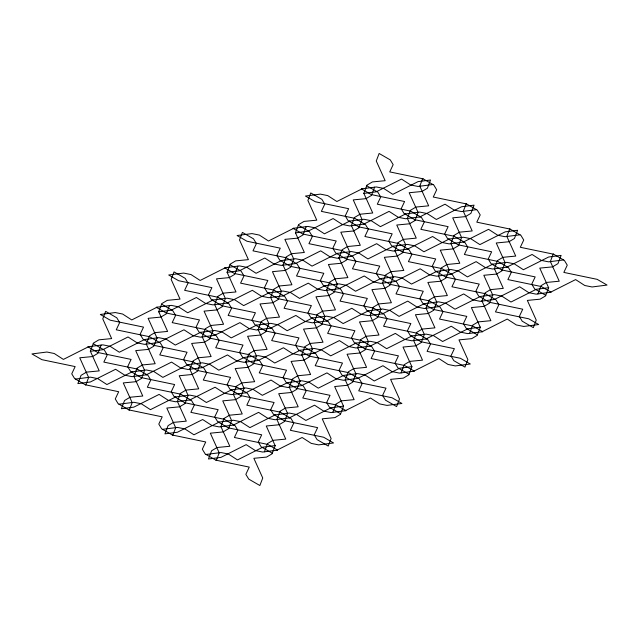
<?xml version="1.0" encoding="UTF-8"?>
<svg xmlns="http://www.w3.org/2000/svg" width="639" height="639" viewBox="0 0 639 639"><rect width="100%" height="100%" fill="white"/><g stroke="black" fill="none" stroke-linecap="round" stroke-linejoin="round"><path stroke-width="0.96" d="M101.106 345.084L97.935 353.319L92.487 356.562L79.747 357.792L88.637 377.497L85.754 385.005L74.627 378.584L71.744 373.831L75.154 366.586L41.839 359.653L31.95 353.942L46.911 352.025L54.243 353.503L63.389 359.414L88.661 346.673M133.823 376.427L136.994 368.192L142.449 364.949L155.189 363.719L146.291 344.014M146.251 344.125L149.414 335.89L154.87 332.647L167.61 331.417L158.72 311.712M144.63 370.213L141.467 378.448L136.011 381.691L123.271 382.921L132.169 402.626L129.278 410.134L118.151 403.712L115.268 398.96L118.686 391.715L85.37 384.79M157.058 337.911L153.887 346.146L148.432 349.389L135.7 350.619L144.59 370.324M169.479 305.61L166.308 313.845L160.852 317.088L148.12 318.318L157.01 338.023M177.354 401.556L180.517 393.32L185.973 390.078L198.713 388.847L189.823 369.142M189.775 369.254L192.946 361.019L198.402 357.776L211.134 356.546L202.243 336.841M202.196 336.953L205.367 328.718L210.822 325.475L223.562 324.245L214.664 304.539M214.624 304.651L217.787 296.416L223.243 293.173L235.983 291.943L227.085 272.238M188.162 395.341L184.99 403.576L179.535 406.819L166.803 408.049L175.693 427.755L172.802 435.271L161.683 428.841L158.792 424.088L162.21 416.844L128.894 409.918M200.582 363.04L197.411 371.275L191.956 374.518L179.224 375.748L188.114 395.453M213.003 330.738L209.84 338.974L204.384 342.216L191.644 343.447L200.534 363.152M225.431 298.437L222.26 306.672L216.805 309.915L204.065 311.145L212.963 330.85M237.852 266.136L234.681 274.371L229.225 277.614L216.493 278.844L225.383 298.549M220.878 426.684L224.049 418.449L229.505 415.206L242.237 413.976L233.347 394.271M233.299 394.383L236.47 386.148L241.925 382.905L254.657 381.675L245.767 361.97M245.727 362.081L248.891 353.846L254.346 350.603L267.086 349.373L258.188 329.668M258.148 329.78L261.319 321.545L266.775 318.302L279.507 317.072L270.616 297.367M270.569 297.478L273.74 289.243L279.195 286L291.927 284.77L283.037 265.065M282.997 265.177L286.16 256.942L291.616 253.699L304.356 252.469L295.458 232.764M231.685 420.47L228.514 428.705L223.059 431.948L210.327 433.178L219.217 452.883L216.333 460.399L205.207 453.978L202.315 449.217L205.734 441.972L172.418 435.047M244.106 388.169L240.943 396.404L235.487 399.647L222.747 400.877L231.637 420.582M256.535 355.867L253.363 364.102L247.908 367.345L235.168 368.575L244.066 388.28M268.955 323.566L265.784 331.801L260.329 335.044L247.597 336.274L256.487 355.979M281.376 291.264L278.213 299.499L272.757 302.742L260.017 303.972L268.907 323.677M293.804 258.963L290.633 267.198L285.178 270.441L272.438 271.671L281.336 291.376M306.225 226.653L303.054 234.896L297.598 238.139L284.866 239.369L293.756 259.075M264.402 451.821L267.573 443.578L273.029 440.335L285.761 439.105L276.871 419.4M276.831 419.511L279.994 411.276L285.449 408.033L298.189 406.803L289.291 387.098M289.251 387.21L292.422 378.975L297.87 375.732L310.61 374.502L301.72 354.797M301.672 354.909L304.843 346.673L310.298 343.431L323.03 342.2L314.14 322.495M314.092 322.607L317.263 314.372L322.719 311.129L335.459 309.899L326.561 290.194M326.521 290.306L329.692 282.071L335.14 278.828L347.88 277.598L338.989 257.892M338.942 258.004L342.113 249.769L347.568 246.526L360.3 245.296L351.41 225.591M351.362 225.703L354.533 217.468L359.989 214.225L372.729 212.995L363.831 193.29M287.638 413.297L284.467 421.532L279.011 424.775L266.271 426.005L275.169 445.71M300.058 380.996L296.887 389.231L291.432 392.474L278.7 393.704L287.59 413.409M312.479 348.694L309.308 356.929L303.86 360.172L291.12 361.402L300.01 381.108M324.908 316.393L321.736 324.628L316.281 327.871L303.541 329.101L312.439 348.806M337.328 284.091L334.157 292.327L328.702 295.569L315.97 296.8L324.86 316.505M349.749 251.79L346.578 260.025L341.13 263.268L328.39 264.498L337.28 284.203M362.169 219.489L359.006 227.724L353.551 230.967L340.811 232.197L349.709 251.902M374.598 187.179L371.427 195.422L365.971 198.665L353.239 199.895L362.129 219.6M332.775 412.347L335.946 404.104L341.402 400.861L354.134 399.631L345.244 379.925M345.196 380.037L348.367 371.802L353.822 368.559L366.562 367.329L357.664 347.624M357.624 347.736L360.787 339.501L366.243 336.258L378.983 335.028L370.093 315.323M370.045 315.434L373.216 307.199L378.671 303.956L391.403 302.726L382.513 283.021M382.465 283.133L385.637 274.898L391.092 271.655L403.832 270.425L394.934 250.72M394.894 250.831L398.057 242.596L403.513 239.353L416.253 238.123L407.362 218.418M407.315 218.53L410.486 210.295L415.941 207.052L428.673 205.822L419.783 186.117L422.667 178.6L433.793 185.022L436.685 189.783L433.266 197.028L466.582 203.953M356.003 373.823L352.84 382.058L347.384 385.301L334.644 386.531L343.542 406.236M368.431 341.522L365.26 349.757L359.805 353L347.073 354.23L355.963 373.935M380.852 309.22L377.681 317.455L372.225 320.698L359.493 321.928L368.383 341.633M393.273 276.919L390.109 285.154L384.654 288.397L371.914 289.627L380.812 309.332M405.701 244.617L402.53 252.852L397.075 256.095L384.343 257.325L393.233 277.03M418.122 212.316L414.951 220.551L409.495 223.794L396.763 225.024L405.653 244.729M401.148 372.864L404.319 364.629L409.775 361.386L422.507 360.156L413.617 340.451M413.569 340.563L416.74 332.328L422.195 329.085L434.935 327.855L426.037 308.15M425.997 308.262L429.16 300.026L434.616 296.784L447.356 295.553L438.466 275.848M438.418 275.96L441.589 267.725L447.044 264.482L459.776 263.252L450.886 243.547M450.838 243.659L454.009 235.424L459.465 232.181L472.197 230.951L463.307 211.245L466.198 203.729L477.317 210.159L480.209 214.912L476.79 222.156L510.106 229.082M424.376 334.349L421.213 342.584L415.757 345.827L403.017 347.057L411.915 366.762M436.804 302.047L433.633 310.282L428.178 313.525L415.438 314.755L424.336 334.461M449.225 269.746L446.054 277.981L440.598 281.224L427.866 282.454L436.756 302.159M461.646 237.444L458.482 245.68L453.027 248.922L440.287 250.153L449.177 269.858M469.521 333.39L472.692 325.155L478.148 321.912L490.88 320.682L481.99 300.977M481.942 301.089L485.113 292.854L490.568 289.611L503.3 288.381L494.41 268.676M494.37 268.787L497.533 260.552L502.989 257.309L515.729 256.079L506.831 236.374L509.722 228.866L520.849 235.288L523.732 240.04L520.314 247.285L553.63 254.21M492.749 294.875L489.586 303.11L484.13 306.353L471.39 307.583L480.28 327.288M505.177 262.573L502.006 270.808L496.551 274.051L483.811 275.281L492.709 294.986M537.894 293.916L541.065 285.681L546.513 282.438L559.253 281.208L550.363 261.503L553.246 253.995L564.373 260.416L567.256 265.169L563.846 272.414L597.161 279.347L607.05 285.058L592.089 286.975L584.757 285.497L575.611 279.586L550.339 292.327M362.153 188.777L336.873 201.517L327.727 195.606L320.395 194.128L305.442 196.045L315.331 201.756L348.646 208.689L345.228 215.934L348.119 220.687L359.238 227.109M293.78 228.251L268.508 240.991L259.362 235.08L252.03 233.602L237.069 235.519L246.958 241.23L280.273 248.164L276.855 255.408L279.746 260.161L290.865 266.583M225.407 267.725L200.135 280.465L190.989 274.554L183.657 273.077L168.696 274.994L178.585 280.705L211.9 287.638L208.482 294.883L211.373 299.635L222.5 306.057M157.034 307.199L131.762 319.939L122.616 314.029L115.284 312.551L100.323 314.468L110.212 320.179L143.527 327.112L140.109 334.357L143 339.109L154.127 345.531M349.725 221.078L324.452 233.818L315.307 227.907L307.974 226.43L293.013 228.347L302.91 234.058L336.226 240.991L332.807 248.236L335.691 252.988L346.817 259.41M281.352 260.552L256.079 273.292L246.934 267.382L239.601 265.904L224.64 267.821L234.537 273.532L267.853 280.465L264.434 287.71L267.318 292.462L278.444 298.884M212.979 300.026L187.706 312.767L178.561 306.856L171.228 305.378L156.267 307.295L166.164 313.006L199.48 319.939L196.061 327.184L198.953 331.937L210.071 338.358M363.815 224.105L389.087 211.373L398.233 217.276L405.565 218.754L420.526 216.837M144.614 339.501L119.333 352.241L110.188 346.33L102.855 344.852L87.902 346.777L97.791 352.48L131.107 359.414L127.688 366.658L130.58 371.411L141.698 377.833M295.442 263.58L320.714 250.847L329.86 256.75L337.192 258.228L352.153 256.311M227.069 303.054L252.341 290.322L261.487 296.224L268.819 297.702L283.78 295.785M405.677 213.905L380.405 226.645L371.259 220.735L363.926 219.257L348.966 221.182M158.696 342.528L183.968 329.796L193.114 335.699L200.446 337.176L215.407 335.259M337.304 253.379L312.032 266.12L302.886 260.209L295.553 258.731L280.593 260.656M268.931 292.854L243.659 305.594L234.513 299.683L227.18 298.205L212.22 300.13M419.759 216.933L445.032 204.2L454.177 210.103L461.51 211.581L476.47 209.664M200.558 332.328L175.286 345.068L166.14 339.157L158.807 337.68L143.847 339.605M351.386 256.407L376.659 243.675L385.804 249.577L393.137 251.055L408.097 249.138M132.185 371.802L106.913 384.542L97.767 378.631L90.434 377.154L75.474 379.079M283.013 295.881L308.294 283.149L317.439 289.052L324.772 290.529L339.724 288.612M214.648 335.355L239.921 322.623L249.066 328.526L256.399 330.004L271.359 328.087M393.257 246.207L367.976 258.947L358.83 253.036L351.498 251.558L336.545 253.483M146.275 374.829L171.548 362.097L180.693 368L188.026 369.478L202.986 367.561M324.884 285.681L299.603 298.421L290.457 292.51L283.125 291.041L268.172 292.958M256.511 325.155L231.238 337.895L222.092 331.984L214.76 330.515L199.799 332.432M407.339 249.234L432.611 236.502L441.757 242.405L449.089 243.882L464.05 241.965M188.138 364.629L162.865 377.369L153.719 371.459L146.387 369.989L131.426 371.906M338.966 288.708L364.238 275.976L373.384 281.887L380.716 283.357L395.677 281.44M270.593 328.182L295.865 315.45L305.011 321.361L312.343 322.831L327.304 320.914M449.201 239.034L423.929 251.774L414.783 245.863L407.45 244.394L392.49 246.311M202.22 367.657L227.492 354.925L236.638 360.835L243.97 362.305L258.931 360.388M380.828 278.508L355.556 291.248L346.41 285.337L339.077 283.868L324.117 285.785M312.455 317.982L287.183 330.722L278.037 324.812L270.704 323.342L255.744 325.259M463.283 242.069L488.563 229.329L497.709 235.24L505.042 236.71L519.994 234.793M244.082 357.457L218.81 370.197L209.664 364.286L202.331 362.816L187.371 364.733M394.918 281.543L420.19 268.803L429.336 274.714L436.669 276.184L451.629 274.267M175.717 396.931L150.437 409.671L141.291 403.76L133.958 402.29L119.006 404.207M326.545 321.018L351.817 308.278L360.963 314.188L368.296 315.658L383.256 313.741M258.172 360.492L283.444 347.752L292.59 353.663L299.923 355.132L314.883 353.215M436.78 271.343L411.508 284.075L402.362 278.165L395.03 276.695L380.069 278.612M189.799 399.966L215.071 387.226L224.217 393.137L231.55 394.606L246.51 392.689M368.407 310.818L343.135 323.55L333.989 317.639L326.657 316.169L311.696 318.086M300.034 350.292L274.762 363.024L265.616 357.113L258.284 355.643L243.323 357.56M450.862 274.371L476.135 261.631L485.281 267.541L492.613 269.011L507.574 267.094M231.661 389.766L206.389 402.498L197.243 396.595L189.911 395.118L174.95 397.035M382.489 313.845L407.762 301.105L416.908 307.016L424.24 308.485L439.201 306.568M314.116 353.319L339.397 340.579L348.543 346.49L355.875 347.959L370.828 346.042M492.725 264.171L467.452 276.903L458.307 271L450.974 269.522L436.014 271.439M245.743 392.793L271.024 380.053L280.17 385.964L287.502 387.442L302.455 385.517M424.352 303.645L399.079 316.377L389.934 310.474L382.601 308.996L367.641 310.913M355.987 343.119L330.706 355.851L321.561 349.948L314.228 348.471L299.276 350.388M506.815 267.198L532.087 254.458L541.233 260.369L548.566 261.846L563.526 259.921M287.614 382.593L262.341 395.325L253.196 389.423L245.863 387.945L230.903 389.862M438.442 306.672L463.714 293.932L472.86 299.843L480.193 301.32L495.153 299.395M219.241 422.067L193.968 434.8L184.823 428.897L177.49 427.419L162.53 429.336M370.069 346.146L395.341 333.406L404.487 339.317L411.82 340.795L426.78 338.87M301.696 385.621L326.968 372.88L336.114 378.791L343.447 380.269L358.407 378.344M480.304 296.472L455.032 309.204L445.886 303.301L438.554 301.824L423.593 303.741M233.323 425.095L258.595 412.355L267.741 418.265L275.074 419.743L290.034 417.818M411.931 335.946L386.659 348.678L377.513 342.776L370.181 341.298L355.22 343.215M343.558 375.42L318.286 388.153L309.14 382.25L301.808 380.772L286.847 382.689M494.386 299.499L519.667 286.759L528.812 292.67L536.145 294.148L551.098 292.223L541.209 286.52L507.893 279.586L511.312 272.342L508.42 267.589L497.302 261.167M275.185 414.895L249.913 427.627L240.767 421.724L233.435 420.246L218.474 422.163M426.021 338.974L451.294 326.233L460.439 332.144L467.772 333.622L482.733 331.705L472.836 325.994L439.52 319.061L442.939 311.816L440.047 307.063L428.929 300.642M357.648 378.448L382.921 365.708L392.066 371.618L399.399 373.096L414.36 371.179L404.463 365.468L371.147 358.535L374.566 351.29L371.682 346.538L360.556 340.116M289.275 417.922L314.548 405.182L323.693 411.093L331.026 412.57L345.987 410.653L336.09 404.942L302.774 398.009L306.193 390.764L303.309 386.012L292.183 379.59M481.966 331.801L507.238 319.061L516.384 324.971L523.716 326.449L538.677 324.532L528.788 318.821L495.473 311.888L498.891 304.643L496 299.891L484.873 293.469M413.593 371.275L438.865 358.535L448.011 364.446L455.343 365.923L470.304 364.006L460.415 358.295L427.1 351.362L430.518 344.117L427.627 339.365L416.5 332.943M345.22 410.749L370.492 398.009L379.638 403.92L386.97 405.398L401.931 403.481L392.042 397.77L358.727 390.836L362.145 383.592L359.254 378.839L348.135 372.417M276.847 450.223L302.127 437.483L311.273 443.394L318.605 444.872L333.558 442.955L323.669 437.244L290.354 430.311L293.772 423.066L290.881 418.313L279.762 411.891M432.946 184.535L417.986 186.452L410.653 184.975L401.508 179.072L376.235 191.804L363.791 193.401L366.954 185.158L372.409 181.923L385.149 180.693L376.259 160.988L379.143 153.472L390.269 159.894L393.153 164.654L389.742 171.899L423.058 178.824M404.91 214.009L419.871 212.084L427.203 213.562L436.349 219.473L461.622 206.732L474.074 205.143L470.903 213.378L465.448 216.621L452.708 217.851L461.606 237.556M364.573 224.009L349.613 225.926L342.28 224.449L333.135 218.546L307.862 231.278L295.418 232.876L298.589 224.632L304.036 221.398L316.776 220.167L307.886 200.462L310.77 192.946L321.896 199.368L324.788 204.129L321.369 211.373L354.685 218.298M448.442 239.138L463.403 237.221L470.735 238.69L479.881 244.601L505.153 231.861L517.598 230.272L514.427 238.507L508.971 241.75L496.239 242.98L505.129 262.685M296.2 263.484L281.24 265.401L273.907 263.923L264.762 258.02L239.489 270.752L227.045 272.35L230.216 264.115L235.671 260.872L248.403 259.642L239.513 239.937L242.397 232.42L253.523 238.842L256.415 243.603L252.996 250.847L286.312 257.773M491.966 264.266L506.927 262.349L514.259 263.827L523.405 269.73L548.677 256.998L561.122 255.4L557.951 263.635L552.503 266.878L539.763 268.108L548.653 287.814M227.827 302.958L212.867 304.875L205.534 303.397L196.389 297.494L171.116 310.227L158.672 311.824L161.843 303.589L167.298 300.346L180.03 299.116L171.14 279.411L174.032 271.894L185.15 278.316L188.042 283.077L184.623 290.322L217.939 297.247M479.546 296.568L494.498 294.651L501.839 296.129L510.976 302.031L536.257 289.299L548.701 287.702L545.53 295.937L540.075 299.18L527.343 300.41L536.233 320.115L533.341 327.631L522.223 321.209L519.331 316.449L522.75 309.204L489.434 302.279M159.454 342.432L144.502 344.349L137.161 342.871L128.024 336.969L102.743 349.701L90.299 351.298L93.47 343.063L98.925 339.82L111.657 338.59L102.767 318.885L105.659 311.369L116.777 317.791L119.669 322.551L116.25 329.796L149.566 336.721M411.173 336.042L426.133 334.125L433.466 335.603L442.611 341.506L467.884 328.773L480.328 327.176L477.157 335.411L471.702 338.654L458.97 339.884L467.86 359.589L464.968 367.106L453.85 360.684L450.958 355.923L454.377 348.678L421.061 341.753M147.034 374.734L132.073 376.651L124.741 375.173L115.595 369.27L90.323 382.002L77.878 383.6L81.049 375.365L86.497 372.122L99.237 370.892L90.347 351.186M342.8 375.516L357.76 373.599L365.093 375.077L374.238 380.98L399.511 368.248L411.955 366.65L408.784 374.885L403.329 378.128L390.597 379.358L399.487 399.063L396.603 406.58L385.477 400.158L382.585 395.397L386.004 388.153L352.688 381.227M190.558 399.862L175.597 401.779L168.265 400.31L159.119 394.399L133.847 407.139L121.402 408.728L124.573 400.493L130.029 397.25L142.761 396.02L133.87 376.315M274.427 414.991L289.387 413.074L296.72 414.551L305.865 420.454L331.138 407.722L343.582 406.124L340.411 414.368L334.964 417.602L322.224 418.833L331.114 438.538L328.23 446.054L317.104 439.632L314.212 434.871L317.631 427.627L284.315 420.702M234.09 424.991L219.129 426.916L211.797 425.438L202.651 419.527L177.378 432.268L164.926 433.857L168.097 425.622L173.552 422.379L186.292 421.149L177.394 401.444M206.054 454.465L221.014 452.548L228.347 454.025L237.492 459.928L262.765 447.196L275.209 445.599L272.046 453.842L266.591 457.077L253.851 458.307L262.741 478.012L259.857 485.528L248.731 479.106L245.847 474.346L249.258 467.101L215.942 460.176M410.629 211.126L377.314 204.2L380.732 196.956L377.849 192.195L366.722 185.773M414.807 219.72L448.123 226.645L444.704 233.89L447.588 238.643L458.714 245.064M454.161 236.254L420.837 229.329L424.256 222.084L421.373 217.332L410.246 210.902M458.331 244.849L491.647 251.774L488.228 259.019L491.119 263.771L502.238 270.201M358.854 226.885L392.17 233.818L388.752 241.063L391.643 245.815L402.77 252.237M497.685 261.383L464.369 254.458L467.788 247.213L464.896 242.461L453.77 236.039M398.209 243.427L364.893 236.502L368.312 229.257L365.42 224.497L354.302 218.075M501.855 269.977L535.17 276.903L531.752 284.147L534.643 288.908L545.77 295.33M402.378 252.022L435.702 258.947L432.284 266.191L435.167 270.944L446.294 277.366M441.733 268.556L408.417 261.631L411.836 254.386L408.952 249.633L397.825 243.211M342.256 250.6L308.941 243.675L312.359 236.43L309.476 231.669L298.349 225.248M445.91 277.15L479.226 284.075L475.807 291.32L478.691 296.081L489.817 302.503M346.434 259.194L379.75 266.12L376.331 273.364L379.223 278.117L390.341 284.539M485.265 293.692L451.941 286.759L455.359 279.515L452.476 274.762L441.349 268.34M385.788 275.728L352.472 268.803L355.883 261.559L353 256.806L341.873 250.376M389.958 284.323L423.274 291.248L419.855 298.493L422.746 303.245L433.873 309.675M290.481 266.359L323.797 273.292L320.379 280.537L323.27 285.29L334.397 291.711M429.312 300.857L395.996 293.932L399.415 286.687L396.523 281.935L385.405 275.513M329.836 282.901L296.52 275.976L299.939 268.731L297.047 263.971L285.929 257.549M433.482 309.452L466.797 316.377L463.387 323.622L466.27 328.382L477.397 334.804M334.013 291.496L367.329 298.421L363.911 305.666L366.794 310.418L377.921 316.84M373.36 308.03L340.044 301.105L343.462 293.86L340.579 289.108L329.452 282.686M273.883 290.074L240.568 283.149L243.986 275.904L241.103 271.144L229.976 264.722M377.537 316.624L410.853 323.55L407.434 330.794L410.326 335.555L421.444 341.977M278.061 298.669L311.377 305.594L307.958 312.838L310.85 317.591L321.968 324.013M416.892 333.167L383.576 326.233L386.986 318.989L384.103 314.236L372.976 307.814M317.415 315.203L284.099 308.278L287.518 301.033L284.627 296.28L273.5 289.85M321.585 323.797L354.901 330.722L351.482 337.967L354.373 342.72L365.5 349.15M222.108 305.833L255.424 312.767L252.014 320.011L254.897 324.764L266.024 331.186M360.939 340.331L327.623 333.406L331.042 326.162L328.15 321.409L317.032 314.987M261.463 322.375L228.147 315.45L231.566 308.206L228.674 303.445L217.556 297.023M365.117 348.926L398.432 355.851L395.014 363.096L397.897 367.856L409.024 374.278M265.64 330.97L298.956 337.895L295.537 345.14L298.421 349.892L309.548 356.314M304.987 347.504L271.671 340.579L275.089 333.334L272.206 328.582L261.079 322.16M205.518 329.548L172.203 322.623L175.613 315.378L172.73 310.618L161.603 304.196M309.164 356.099L342.48 363.024L339.061 370.269L341.953 375.029L353.071 381.451M209.688 338.143L243.004 345.068L239.585 352.313L242.477 357.065L253.595 363.487M348.519 372.641L315.203 365.708L318.621 358.463L315.73 353.71L304.603 347.289M249.042 354.677L215.726 347.752L219.145 340.507L216.254 335.755L205.127 329.325M253.212 363.272L286.528 370.197L283.117 377.441L286 382.194L297.127 388.624M153.735 345.308L187.059 352.241L183.641 359.485L186.524 364.238L197.651 370.66M292.566 379.806L259.25 372.88L262.669 365.636L259.777 360.883L248.659 354.461M193.09 361.85L159.774 354.925L163.193 347.68L160.309 342.919L149.183 336.497M296.744 388.4L330.059 395.325L326.641 402.57L329.524 407.331L340.651 413.752M197.267 370.444L230.583 377.369L227.164 384.614L230.048 389.367L241.175 395.789M236.622 386.978L203.298 380.053L206.716 372.809L203.833 368.056L192.706 361.634M137.145 369.022L103.83 362.097L107.248 354.853L104.357 350.092L93.23 343.67M240.791 395.573L274.107 402.498L270.688 409.743L273.58 414.503L284.698 420.925M141.315 377.617L174.631 384.542L171.212 391.787L174.104 396.539L185.23 402.961M280.146 412.115L246.83 405.182L250.248 397.937L247.357 393.185L236.23 386.763M180.669 394.151L147.353 387.226L150.772 379.981L147.881 375.229L136.762 368.799M184.839 402.746L218.163 409.671L214.744 416.916L217.627 421.668L228.754 428.098M224.193 419.28L190.877 412.355L194.296 405.11L191.412 400.357L180.286 393.936M228.371 427.874L261.686 434.8L258.268 442.044L261.151 446.805L272.278 453.227M415.19 219.936L404.064 213.514L401.18 208.761L404.599 201.517L371.275 194.583L361.386 188.872L376.347 186.955L383.68 188.433L392.825 194.344L418.098 181.604L430.542 180.014L427.379 188.249L421.924 191.492L409.184 192.722L418.082 212.428M223.81 419.064L234.936 425.486L237.82 430.239L234.401 437.483L267.725 444.417L277.614 450.128L262.653 452.045L255.32 450.567L246.175 444.656L220.902 457.396L208.458 458.986L211.621 450.751L217.076 447.508L229.816 446.278L220.918 426.572"/></g></svg>
